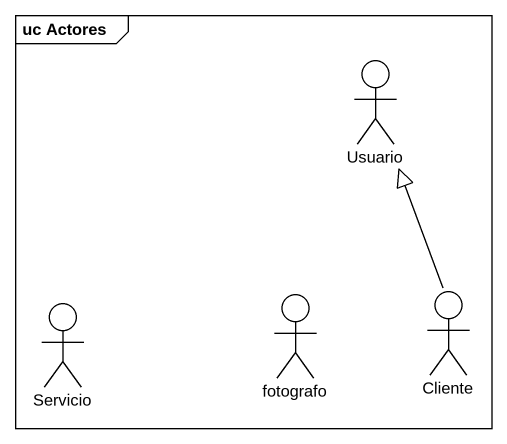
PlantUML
@startuml
mainframe uc Actores
actor Usuario
actor Servicio
actor fotografo
actor Cliente
Cliente -up-|> Usuario
@enduml
